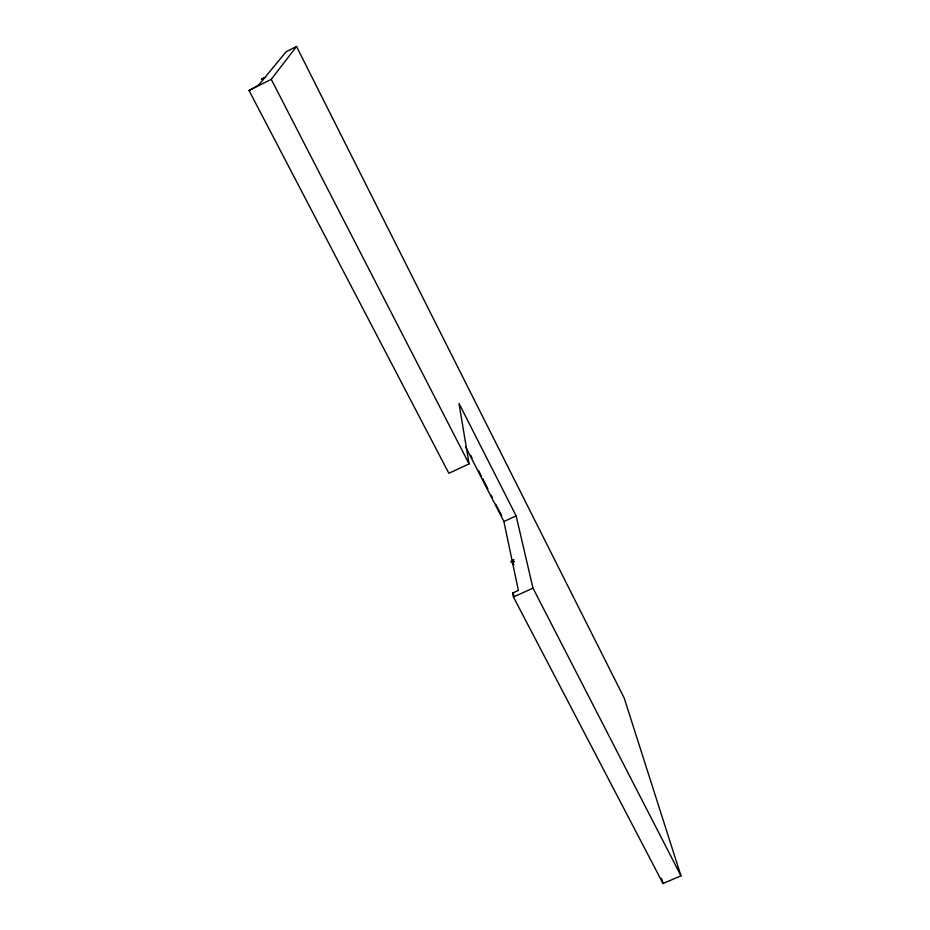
<?xml version="1.0" encoding="UTF-8"?>
<svg xmlns="http://www.w3.org/2000/svg" width="930" height="930" viewBox="0 0 930 930"><rect width="100%" height="100%" fill="white"/><g stroke="black" fill="none" stroke-linecap="round" stroke-linejoin="round"><path stroke-width="1.4" d="M680.969 875.839L532.983 588.132L516.138 515.883L458.978 403.364L469.069 463.884L448.865 473.3L249.031 90.524L271.258 79.317L296.531 46.5L624.204 698.058L680.969 875.839L663.02 883.5L513.441 597.002L512.651 593.061L518.382 590.457L512.476 562.348L514.337 561.499L512.186 562.429A2.453 1.035 -27.4 0 1 511.814 560.662L513.941 559.628L512.081 560.476L503.909 521.521L465.546 446.714M249.031 90.524L258.668 85.06L264.736 77.702L261.411 79.294L265.143 77.213L286.149 51.755L296.531 46.5M503.909 521.521L516.138 515.883M513.441 597.002L532.983 588.132M512.651 593.061L513.999 595.63M512.476 562.348L513.72 564.743M470.696 455.305L472.022 457.874M478.613 470.731L481.24 475.881M482.565 478.45L487.843 488.75M491.133 495.179L492.458 497.748M495.748 504.176L501.677 515.755M271.258 79.317L469.069 463.884M661.486 878.362L663.02 883.5"/></g></svg>
